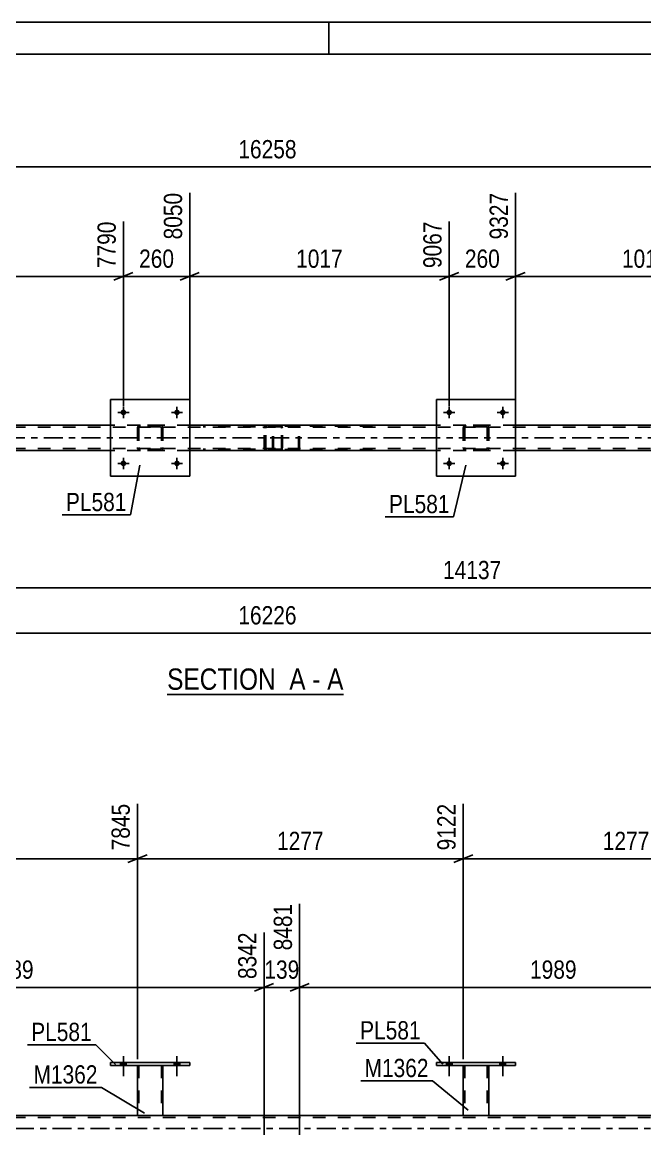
# Model space of a CAD drawing. Header units: millimetres. Extents: x -86 to 755, y -421 to 173.
# Drawn here: x 286.8 to 384.4, y -1 to 173.5 of the extents above; entities that cross this region are included whole.
import ezdxf

# ---------------------------------------------------------------- set-up
doc = ezdxf.new("R2010")
doc.units = ezdxf.units.MM
doc.linetypes.add('DXK_LINE_DOT2', pattern=[3.9198, 1.9599, -1.9599])
doc.linetypes.add('DXK_LINE_DOT3', pattern=[5.9187, 2.979, -0.9799, 0.9799, -0.9799])
doc.styles.add('Arial Narrow', font='ARIALN.TTF', dxfattribs={"height": 0.2})

# ---------------------------------------------------------------- blocks, each defined once
blk = doc.blocks.new('Unknown-814409347-1133')
at = {"color": 5, "linetype": 'Continuous'}
for p, q in [((754.89, 173.48), (-86.11, 173.48)), ((334.89, 168.48), (334.89, 173.48)), ((749.89, 168.48), (-81.11, 168.48))]:
    blk.add_line(p, q, dxfattribs=at)
blk = doc.blocks.new('Unknown-814409347-11 - 2380')
at = {"color": 6, "linetype": 'Continuous'}
blk.add_line((309.53, 68.04), (337.17, 68.04), dxfattribs=at)
at = {"color": 0, "linetype": 'Continuous'}
for points in [[(327.63, 68.79), (327.63, 72.29), (309.53, 72.29), (309.53, 68.79)], [(331.24, 68.79), (331.24, 72.29), (328.68, 72.29), (328.68, 68.79)], [(333.57, 68.79), (333.57, 72.29), (332.29, 72.29), (332.29, 68.79)], [(337.17, 68.79), (337.17, 72.29), (334.62, 72.29), (334.62, 68.79)]]:
    blk.add_wipeout(points, dxfattribs=at)
at = {"color": 7, "linetype": 'Continuous', "style": 'Arial Narrow'}
for s, p in [('SECTION ', (309.53, 68.79)), ('A', (328.68, 68.79)), ('A', (334.62, 68.79)), ('-', (332.29, 68.79))]:
    blk.add_text(s, height=3.34, dxfattribs=at).set_placement(p)
blk = doc.blocks.new('Bolt-814409347-2382 - 2380')
at = {"linetype": 'Continuous'}
for points in [[(303.11, 112.29, -1), (302.23, 112.29, -1)], [(311.51, 112.29, -1), (310.63, 112.29, -1)]]:
    blk.add_hatch(color=1, dxfattribs=at).paths.add_polyline_path(points)
at = {"color": 1, "linetype": 'Continuous'}
for p, q in [((301.79, 112.29), (303.55, 112.29)), ((302.67, 113.17), (302.67, 111.41)), ((310.19, 112.29), (311.95, 112.29)), ((311.07, 113.17), (311.07, 111.41))]:
    blk.add_line(p, q, dxfattribs=at)
blk = doc.blocks.new('Bolt-814409347-2383 - 2380')
at = {"linetype": 'Continuous'}
for points in [[(303.11, 104.29, -1), (302.23, 104.29, -1)], [(311.51, 104.29, -1), (310.63, 104.29, -1)]]:
    blk.add_hatch(color=1, dxfattribs=at).paths.add_polyline_path(points)
at = {"color": 1, "linetype": 'Continuous'}
for p, q in [((302.67, 105.17), (302.67, 103.41)), ((311.07, 105.17), (311.07, 103.41)), ((301.79, 104.29), (303.55, 104.29)), ((310.19, 104.29), (311.95, 104.29))]:
    blk.add_line(p, q, dxfattribs=at)
blk = doc.blocks.new('Bolt-814409347-2421 - 2380')
at = {"linetype": 'Continuous'}
for points in [[(354.19, 112.29, -1), (353.31, 112.29, -1)], [(362.59, 112.29, -1), (361.71, 112.29, -1)]]:
    blk.add_hatch(color=1, dxfattribs=at).paths.add_polyline_path(points)
at = {"color": 1, "linetype": 'Continuous'}
for p, q in [((352.87, 112.29), (354.63, 112.29)), ((353.75, 113.17), (353.75, 111.41)), ((361.27, 112.29), (363.03, 112.29)), ((362.15, 113.17), (362.15, 111.41))]:
    blk.add_line(p, q, dxfattribs=at)
blk = doc.blocks.new('Bolt-814409347-2422 - 2380')
at = {"linetype": 'Continuous'}
for points in [[(354.19, 104.29, -1), (353.31, 104.29, -1)], [(362.59, 104.29, -1), (361.71, 104.29, -1)]]:
    blk.add_hatch(color=1, dxfattribs=at).paths.add_polyline_path(points)
at = {"color": 1, "linetype": 'Continuous'}
for p, q in [((353.75, 105.17), (353.75, 103.41)), ((362.15, 105.17), (362.15, 103.41)), ((352.87, 104.29), (354.63, 104.29)), ((361.27, 104.29), (363.03, 104.29))]:
    blk.add_line(p, q, dxfattribs=at)
blk = doc.blocks.new('Part-814409347-2487 - 2380')
at = {"color": 2, "linetype": 'Continuous'}
for p, q in [((313.07, 114.29), (300.67, 114.29)), ((300.67, 114.29), (300.67, 102.29)), ((313.07, 102.29), (313.07, 114.29)), ((300.67, 102.29), (313.07, 102.29))]:
    blk.add_line(p, q, dxfattribs=at)
blk = doc.blocks.new('Part-814409347-2521 - 2380')
at = {"color": 2, "linetype": 'Continuous'}
for p, q in [((364.15, 114.29), (351.75, 114.29)), ((351.75, 114.29), (351.75, 102.29)), ((364.15, 102.29), (364.15, 114.29)), ((351.75, 102.29), (364.15, 102.29))]:
    blk.add_line(p, q, dxfattribs=at)
blk = doc.blocks.new('Part-814409347-2522 - 2380')
at = {"color": 7, "linetype": 'DXK_LINE_DOT2'}
for p, q in [((355.95, 109.81), (355.99, 110)), ((355.99, 110), (355.95, 109.81)), ((356.21, 109.91), (356.26, 109.98)), ((356.25, 110.26), (356.43, 110.29)), ((356.43, 110.29), (356.25, 110.26)), ((356.26, 109.98), (356.34, 110.04)), ((356.34, 110.04), (356.43, 110.05)), ((359.47, 110.29), (356.43, 110.29)), ((359.47, 110.05), (356.43, 110.05)), ((359.47, 110.29), (359.65, 110.26)), ((359.65, 110.26), (359.47, 110.29)), ((359.47, 110.05), (359.56, 110.04)), ((359.56, 110.04), (359.64, 109.98)), ((359.64, 109.98), (359.69, 109.91)), ((359.91, 110), (359.95, 109.81)), ((359.95, 109.81), (359.91, 110)), ((355.95, 109.81), (355.95, 106.77)), ((356.19, 109.81), (356.21, 109.91)), ((356.19, 109.81), (356.19, 106.77)), ((359.69, 109.91), (359.71, 109.81)), ((359.71, 109.81), (359.71, 106.77)), ((359.95, 109.81), (359.95, 106.77)), ((355.99, 106.59), (355.95, 106.77)), ((355.95, 106.77), (355.99, 106.59)), ((356.21, 106.68), (356.19, 106.77)), ((356.26, 106.6), (356.21, 106.68)), ((356.34, 106.55), (356.26, 106.6)), ((356.43, 106.53), (356.34, 106.55)), ((359.47, 106.53), (356.43, 106.53)), ((359.56, 106.55), (359.47, 106.53)), ((359.64, 106.6), (359.56, 106.55)), ((359.69, 106.68), (359.64, 106.6)), ((359.71, 106.77), (359.69, 106.68)), ((359.95, 106.77), (359.91, 106.59)), ((359.91, 106.59), (359.95, 106.77)), ((356.43, 106.29), (356.25, 106.33)), ((356.25, 106.33), (356.43, 106.29)), ((359.47, 106.29), (356.43, 106.29)), ((359.65, 106.33), (359.47, 106.29)), ((359.47, 106.29), (359.65, 106.33))]:
    blk.add_line(p, q, dxfattribs=at)
at = {"color": 7, "linetype": 'DXK_LINE_DOT3'}
blk.add_line((357.95, 108.29), (357.95, 108.29), dxfattribs=at)
at = {"color": 7, "linetype": 'DXK_LINE_DOT2'}
for centre, start, end in [((356.43, 109.81), 112.5, 157.5), ((356.43, 109.81), 112.5, 157.5), ((359.47, 109.81), 22.5, 67.5), ((359.47, 109.81), 22.5, 67.5), ((356.43, 106.77), 202.5, 247.5), ((356.43, 106.77), 202.5, 247.5), ((359.47, 106.77), 292.5, 337.5), ((359.47, 106.77), 292.5, 337.5)]:
    blk.add_arc(centre, 0.48, start, end, dxfattribs=at)
blk = doc.blocks.new('Part-814409347-2488 - 2380')
at = {"color": 7, "linetype": 'DXK_LINE_DOT2'}
for p, q in [((304.87, 109.81), (304.9, 110)), ((304.9, 110), (304.87, 109.81)), ((305.13, 109.91), (305.18, 109.98)), ((305.16, 110.26), (305.35, 110.29)), ((305.35, 110.29), (305.16, 110.26)), ((305.18, 109.98), (305.26, 110.04)), ((305.26, 110.04), (305.35, 110.05)), ((308.39, 110.29), (305.35, 110.29)), ((308.39, 110.05), (305.35, 110.05)), ((308.39, 110.29), (308.57, 110.26)), ((308.57, 110.26), (308.39, 110.29)), ((308.39, 110.05), (308.48, 110.04)), ((308.48, 110.04), (308.56, 109.98)), ((308.56, 109.98), (308.61, 109.91)), ((308.83, 110), (308.87, 109.81)), ((308.87, 109.81), (308.83, 110)), ((304.87, 109.81), (304.87, 106.77)), ((305.11, 109.81), (305.13, 109.91)), ((305.11, 109.81), (305.11, 106.77)), ((308.61, 109.91), (308.63, 109.81)), ((308.63, 109.81), (308.63, 106.77)), ((308.87, 109.81), (308.87, 106.77)), ((304.9, 106.59), (304.87, 106.77)), ((304.87, 106.77), (304.9, 106.59)), ((305.13, 106.68), (305.11, 106.77)), ((305.18, 106.6), (305.13, 106.68)), ((305.26, 106.55), (305.18, 106.6)), ((305.35, 106.53), (305.26, 106.55)), ((308.39, 106.53), (305.35, 106.53)), ((308.48, 106.55), (308.39, 106.53)), ((308.56, 106.6), (308.48, 106.55)), ((308.61, 106.68), (308.56, 106.6)), ((308.63, 106.77), (308.61, 106.68)), ((308.87, 106.77), (308.83, 106.59)), ((308.83, 106.59), (308.87, 106.77)), ((305.35, 106.29), (305.16, 106.33)), ((305.16, 106.33), (305.35, 106.29)), ((308.39, 106.29), (305.35, 106.29)), ((308.57, 106.33), (308.39, 106.29)), ((308.39, 106.29), (308.57, 106.33))]:
    blk.add_line(p, q, dxfattribs=at)
at = {"color": 7, "linetype": 'DXK_LINE_DOT3'}
blk.add_line((306.87, 108.29), (306.87, 108.29), dxfattribs=at)
at = {"color": 7, "linetype": 'DXK_LINE_DOT2'}
for centre, start, end in [((305.35, 109.81), 112.5, 157.5), ((305.35, 109.81), 112.5, 157.5), ((308.39, 109.81), 22.5, 67.5), ((308.39, 109.81), 22.5, 67.5), ((305.35, 106.77), 202.5, 247.5), ((305.35, 106.77), 202.5, 247.5), ((308.39, 106.77), 292.5, 337.5), ((308.39, 106.77), 292.5, 337.5)]:
    blk.add_arc(centre, 0.48, start, end, dxfattribs=at)
blk = doc.blocks.new('Part-814409347-2552 - 2380')
at = {"color": 7, "linetype": 'DXK_LINE_DOT2'}
for p, q in [((640.09, 109.97), (35.67, 109.97)), ((313.07, 110.29), (300.67, 110.29)), ((364.15, 110.29), (351.75, 110.29)), ((640.09, 106.61), (35.67, 106.61)), ((313.07, 106.29), (300.67, 106.29)), ((364.15, 106.29), (351.75, 106.29))]:
    blk.add_line(p, q, dxfattribs=at)
at = {"color": 2, "linetype": 'Continuous'}
for p, q in [((300.67, 110.29), (261.99, 110.29)), ((351.75, 110.29), (313.07, 110.29)), ((402.83, 110.29), (364.15, 110.29)), ((300.67, 106.29), (261.99, 106.29)), ((351.75, 106.29), (313.07, 106.29)), ((402.83, 106.29), (364.15, 106.29))]:
    blk.add_line(p, q, dxfattribs=at)
at = {"color": 7, "linetype": 'DXK_LINE_DOT3'}
blk.add_line((35.67, 108.29), (640.09, 108.29), dxfattribs=at)
blk = doc.blocks.new('Part-814409347-2595 - 2380')
at = {"color": 7, "linetype": 'DXK_LINE_DOT2'}
for p, q in [((327.32, 110.29), (315.16, 110.29)), ((327.32, 110.05), (315.16, 110.05)), ((324.76, 110), (324.74, 109.9)), ((324.99, 109.91), (325.05, 109.98)), ((325.23, 110.29), (325.03, 110.26)), ((325.05, 109.98), (325.13, 110.04)), ((325.13, 110.04), (325.23, 110.05)), ((326.04, 110.05), (326.04, 110.29)), ((327.42, 110.26), (327.32, 110.29)), ((327.32, 110.05), (327.37, 110.04)), ((327.37, 110.04), (327.41, 109.98)), ((327.41, 109.98), (327.44, 109.91)), ((327.51, 110.15), (327.42, 110.26)), ((327.57, 110), (327.51, 110.15)), ((327.59, 109.81), (327.57, 110)), ((324.74, 109.9), (324.72, 109.81)), ((324.72, 106.77), (324.72, 109.81)), ((324.98, 109.81), (324.99, 109.91)), ((324.98, 106.77), (324.98, 109.81)), ((327.44, 109.91), (327.45, 109.81)), ((327.45, 106.77), (327.45, 109.81)), ((327.59, 106.77), (327.59, 109.81)), ((327.32, 106.53), (315.16, 106.53)), ((324.72, 106.77), (324.74, 106.69)), ((324.74, 106.69), (324.76, 106.59)), ((324.99, 106.68), (324.98, 106.77)), ((325.05, 106.6), (324.99, 106.68)), ((325.13, 106.55), (325.05, 106.6)), ((325.23, 106.53), (325.13, 106.55)), ((326.04, 106.29), (326.04, 106.53)), ((327.37, 106.55), (327.32, 106.53)), ((327.41, 106.6), (327.37, 106.55)), ((327.44, 106.68), (327.41, 106.6)), ((327.42, 106.33), (327.51, 106.43)), ((327.45, 106.77), (327.44, 106.68)), ((327.51, 106.43), (327.57, 106.59)), ((327.57, 106.59), (327.59, 106.77)), ((327.32, 106.29), (315.16, 106.29)), ((325.03, 106.33), (325.23, 106.29)), ((327.32, 106.29), (327.42, 106.33))]:
    blk.add_line(p, q, dxfattribs=at)
for centre, start, end in [((325.21, 109.8), 111.1941, 156.1506), ((325.21, 106.79), 203.8494, 248.8059)]:
    blk.add_arc(centre, 0.492, start, end, dxfattribs=at)
blk = doc.blocks.new('Part-814409347-2606 - 2380')
at = {"color": 7, "linetype": 'DXK_LINE_DOT2'}
for p, q in [((326.07, 110.1), (326.04, 109.97)), ((326.04, 106.61), (326.04, 109.97)), ((326.21, 109.97), (326.23, 110.03)), ((326.21, 106.61), (326.21, 109.97)), ((326.23, 110.03), (326.26, 110.09)), ((326.38, 110.29), (326.25, 110.27)), ((326.26, 110.09), (326.32, 110.12)), ((326.32, 110.12), (326.38, 110.13)), ((341.71, 110.29), (326.38, 110.29)), ((341.71, 110.13), (326.38, 110.13)), ((330.09, 110.27), (329.96, 110.29)), ((329.96, 110.13), (330.02, 110.12)), ((330.02, 110.12), (330.05, 110.11)), ((330.05, 110.11), (330.08, 110.09)), ((330.08, 110.09), (330.12, 110.03)), ((330.12, 110.03), (330.13, 109.97)), ((330.13, 106.61), (330.13, 109.97)), ((330.3, 109.97), (330.27, 110.1)), ((330.3, 106.61), (330.3, 109.97)), ((326.04, 106.61), (326.07, 106.49)), ((326.23, 106.55), (326.21, 106.61)), ((326.26, 106.5), (326.23, 106.55)), ((326.32, 106.47), (326.26, 106.5)), ((326.38, 106.45), (326.32, 106.47)), ((341.71, 106.45), (326.38, 106.45)), ((329.96, 106.45), (330.02, 106.47)), ((330.02, 106.47), (330.05, 106.48)), ((330.05, 106.48), (330.08, 106.5)), ((330.12, 106.55), (330.08, 106.5)), ((330.13, 106.61), (330.12, 106.55)), ((330.27, 106.49), (330.3, 106.61)), ((326.25, 106.32), (326.38, 106.29)), ((341.71, 106.29), (326.38, 106.29)), ((329.96, 106.29), (330.09, 106.32))]:
    blk.add_line(p, q, dxfattribs=at)
for centre, start, end in [((326.37, 109.96), 110.7583, 155.68), ((329.97, 109.96), 24.32, 69.2417), ((326.37, 106.63), 204.32, 249.2417)]:
    blk.add_arc(centre, 0.331, start, end, dxfattribs=at)
blk = doc.blocks.new('Bolt-814409347-3405 - 3393')
at = {"linetype": 'Continuous'}
for points in [[(302.23, 9.84), (303.11, 9.84), (303.11, 10.32), (302.23, 10.32)], [(310.63, 9.84), (311.51, 9.84), (311.51, 10.32), (310.63, 10.32)]]:
    blk.add_hatch(color=1, dxfattribs=at).paths.add_polyline_path(points)
at = {"color": 1, "linetype": 'Continuous'}
for p, q in [((302.67, 11.32), (302.67, 8.2)), ((311.07, 11.32), (311.07, 8.2)), ((302.23, 10.32), (302.23, 9.84)), ((303.11, 10.32), (303.11, 9.84)), ((310.63, 10.32), (310.63, 9.84)), ((311.51, 10.32), (311.51, 9.84))]:
    blk.add_line(p, q, dxfattribs=at)
blk = doc.blocks.new('Bolt-814409347-3406 - 3393')
at = {"linetype": 'Continuous'}
for points in [[(302.23, 9.84), (303.11, 9.84), (303.11, 10.32), (302.23, 10.32)], [(310.63, 9.84), (311.51, 9.84), (311.51, 10.32), (310.63, 10.32)]]:
    blk.add_hatch(color=1, dxfattribs=at).paths.add_polyline_path(points)
at = {"color": 1, "linetype": 'Continuous'}
for p, q in [((302.67, 11.32), (302.67, 8.2)), ((311.07, 11.32), (311.07, 8.2)), ((302.23, 10.32), (302.23, 9.84)), ((303.11, 10.32), (303.11, 9.84)), ((310.63, 10.32), (310.63, 9.84)), ((311.51, 10.32), (311.51, 9.84))]:
    blk.add_line(p, q, dxfattribs=at)
blk = doc.blocks.new('Bolt-814409347-3417 - 3393')
at = {"linetype": 'Continuous'}
for points in [[(353.31, 9.84), (354.19, 9.84), (354.19, 10.32), (353.31, 10.32)], [(361.71, 9.84), (362.59, 9.84), (362.59, 10.32), (361.71, 10.32)]]:
    blk.add_hatch(color=1, dxfattribs=at).paths.add_polyline_path(points)
at = {"color": 1, "linetype": 'Continuous'}
for p, q in [((353.75, 11.32), (353.75, 8.2)), ((362.15, 11.32), (362.15, 8.2)), ((353.31, 10.32), (353.31, 9.84)), ((354.19, 10.32), (354.19, 9.84)), ((361.71, 10.32), (361.71, 9.84)), ((362.59, 10.32), (362.59, 9.84))]:
    blk.add_line(p, q, dxfattribs=at)
blk = doc.blocks.new('Bolt-814409347-3418 - 3393')
at = {"linetype": 'Continuous'}
for points in [[(353.31, 9.84), (354.19, 9.84), (354.19, 10.32), (353.31, 10.32)], [(361.71, 9.84), (362.59, 9.84), (362.59, 10.32), (361.71, 10.32)]]:
    blk.add_hatch(color=1, dxfattribs=at).paths.add_polyline_path(points)
at = {"color": 1, "linetype": 'Continuous'}
for p, q in [((353.75, 11.32), (353.75, 8.2)), ((362.15, 11.32), (362.15, 8.2)), ((353.31, 10.32), (353.31, 9.84)), ((354.19, 10.32), (354.19, 9.84)), ((361.71, 10.32), (361.71, 9.84)), ((362.59, 10.32), (362.59, 9.84))]:
    blk.add_line(p, q, dxfattribs=at)
blk = doc.blocks.new('Part-814409347-3483 - 3393')
at = {"color": 2, "linetype": 'Continuous'}
for p, q in [((300.67, 10.32), (300.67, 9.84)), ((313.07, 10.32), (300.67, 10.32)), ((300.67, 9.84), (313.07, 9.84)), ((313.07, 9.84), (313.07, 10.32))]:
    blk.add_line(p, q, dxfattribs=at)
blk = doc.blocks.new('Part-814409347-3488 - 3393')
at = {"color": 2, "linetype": 'Continuous'}
for p, q in [((304.87, 9.84), (304.87, 2)), ((308.87, 9.84), (308.87, 2)), ((304.87, 2), (308.87, 2))]:
    blk.add_line(p, q, dxfattribs=at)
at = {"color": 7, "linetype": 'DXK_LINE_DOT2'}
for p, q in [((304.87, 9.84), (308.87, 9.84)), ((304.87, 9.84), (304.87, 9.84)), ((304.87, 9.84), (304.87, 9.84)), ((305.11, 9.84), (305.11, 2)), ((308.63, 9.84), (308.63, 2)), ((308.87, 9.84), (308.87, 9.84)), ((308.87, 9.84), (308.87, 9.84)), ((308.57, 2), (308.61, 2)), ((308.57, 2), (308.61, 2)), ((308.61, 2), (308.63, 2)), ((308.61, 2), (308.63, 2))]:
    blk.add_line(p, q, dxfattribs=at)
blk = doc.blocks.new('Part-814409347-3558 - 3393')
at = {"color": 2, "linetype": 'Continuous'}
for p, q in [((351.75, 10.32), (351.75, 9.84)), ((364.15, 10.32), (351.75, 10.32)), ((351.75, 9.84), (364.15, 9.84)), ((364.15, 9.84), (364.15, 10.32))]:
    blk.add_line(p, q, dxfattribs=at)
blk = doc.blocks.new('Part-814409347-3563 - 3393')
at = {"color": 2, "linetype": 'Continuous'}
for p, q in [((355.95, 9.84), (355.95, 2)), ((359.95, 9.84), (359.95, 2)), ((355.95, 2), (359.95, 2))]:
    blk.add_line(p, q, dxfattribs=at)
at = {"color": 7, "linetype": 'DXK_LINE_DOT2'}
for p, q in [((355.95, 9.84), (359.95, 9.84)), ((355.95, 9.84), (355.95, 9.84)), ((355.95, 9.84), (355.95, 9.84)), ((356.19, 9.84), (356.19, 2)), ((359.71, 9.84), (359.71, 2)), ((359.95, 9.84), (359.95, 9.84)), ((359.95, 9.84), (359.95, 9.84)), ((359.65, 2), (359.69, 2)), ((359.65, 2), (359.69, 2)), ((359.69, 2), (359.71, 2)), ((359.69, 2), (359.71, 2))]:
    blk.add_line(p, q, dxfattribs=at)
blk = doc.blocks.new('Part-814409347-3695 - 3393')
at = {"color": 2, "linetype": 'Continuous'}
for p, q in [((304.87, 2), (257.79, 2)), ((355.95, 2), (308.87, 2)), ((407.03, 2), (359.95, 2))]:
    blk.add_line(p, q, dxfattribs=at)
at = {"color": 7, "linetype": 'DXK_LINE_DOT2'}
for p, q in [((308.87, 2), (304.87, 2)), ((359.95, 2), (355.95, 2)), ((640.09, 1.68), (25.23, 1.68))]:
    blk.add_line(p, q, dxfattribs=at)
at = {"color": 7, "linetype": 'DXK_LINE_DOT3'}
blk.add_line((25.23, 0), (640.09, 0), dxfattribs=at)
blk = doc.blocks.new('StraightDimension-814409347-3189 - 2380')
at = {"color": 7, "linetype": 'Continuous'}
blk.add_line((10.44, 77.69), (640.09, 77.69), dxfattribs=at)
at = {"color": 0}
blk.add_wipeout([(330.43, 78.44), (330.43, 82.64), (320.09, 82.64), (320.09, 78.44)], dxfattribs=at)
at = {"color": 3, "style": 'Arial Narrow'}
blk.add_text('16226', height=2.863, dxfattribs=at).set_placement((320.69, 79.04))
blk = doc.blocks.new('StraightDimension-814409347-2688 - 2380')
at = {"color": 7, "linetype": 'Continuous'}
for p, q in [((364.15, 111.29), (364.15, 146.74)), ((404.83, 113.29), (404.83, 144.06)), ((365.65, 134.22), (362.65, 133.02)), ((364.15, 133.62), (404.83, 133.62)), ((403.33, 133.02), (406.33, 134.22))]:
    blk.add_line(p, q, dxfattribs=at)
at = {"color": 0, "linetype": 'Continuous'}
blk.add_wipeout([(404.23, 144.66), (400.03, 144.66), (400.03, 134.32), (404.23, 134.32)], dxfattribs=at)
at = {"color": 0}
blk.add_wipeout([(388.75, 134.37), (388.75, 138.57), (380.23, 138.57), (380.23, 134.37)], dxfattribs=at)
at = {"color": 3, "linetype": 'Continuous', "style": 'Arial Narrow'}
blk.add_text('10344', height=2.863, rotation=90.0002, dxfattribs=at).set_placement((403.63, 134.92))
at = {"color": 3, "style": 'Arial Narrow'}
blk.add_text('1017', height=2.863, dxfattribs=at).set_placement((380.83, 134.97))
blk = doc.blocks.new('StraightDimension-814409347-2689 - 2380')
at = {"color": 7, "linetype": 'Continuous'}
for p, q in [((364.15, 111.29), (364.15, 146.74)), ((353.75, 113.29), (353.75, 142.24)), ((352.25, 133.02), (355.25, 134.22)), ((353.75, 133.62), (364.15, 133.62)), ((365.65, 134.22), (362.65, 133.02))]:
    blk.add_line(p, q, dxfattribs=at)
at = {"color": 0}
blk.add_wipeout([(362.29, 134.37), (362.29, 138.57), (355.61, 138.57), (355.61, 134.37)], dxfattribs=at)
at = {"color": 3, "style": 'Arial Narrow'}
blk.add_text('260', height=2.863, dxfattribs=at).set_placement((356.21, 134.97))
at = {"color": 0, "linetype": 'Continuous'}
blk.add_wipeout([(363.55, 147.34), (359.35, 147.34), (359.35, 138.82), (363.55, 138.82)], dxfattribs=at)
at = {"color": 3, "linetype": 'Continuous', "style": 'Arial Narrow'}
blk.add_text('9327', height=2.863, rotation=90.0002, dxfattribs=at).set_placement((362.95, 139.42))
blk = doc.blocks.new('StraightDimension-814409347-2690 - 2380')
at = {"color": 7, "linetype": 'Continuous'}
for p, q in [((313.07, 111.29), (313.07, 146.74)), ((353.75, 113.29), (353.75, 142.24)), ((314.57, 134.22), (311.57, 133.02)), ((313.07, 133.62), (353.75, 133.62)), ((352.25, 133.02), (355.25, 134.22))]:
    blk.add_line(p, q, dxfattribs=at)
at = {"color": 0, "linetype": 'Continuous'}
blk.add_wipeout([(353.15, 142.84), (348.95, 142.84), (348.95, 134.32), (353.15, 134.32)], dxfattribs=at)
at = {"color": 0}
blk.add_wipeout([(337.66, 134.37), (337.66, 138.57), (329.15, 138.57), (329.15, 134.37)], dxfattribs=at)
at = {"color": 3, "linetype": 'Continuous', "style": 'Arial Narrow'}
blk.add_text('9067', height=2.863, rotation=90.0002, dxfattribs=at).set_placement((352.55, 134.92))
at = {"color": 3, "style": 'Arial Narrow'}
blk.add_text('1017', height=2.863, dxfattribs=at).set_placement((329.75, 134.97))
blk = doc.blocks.new('StraightDimension-814409347-2691 - 2380')
at = {"color": 7, "linetype": 'Continuous'}
for p, q in [((313.07, 111.29), (313.07, 146.74)), ((302.67, 113.29), (302.67, 142.24)), ((301.17, 133.02), (304.17, 134.22)), ((302.67, 133.62), (313.07, 133.62)), ((314.57, 134.22), (311.57, 133.02))]:
    blk.add_line(p, q, dxfattribs=at)
at = {"color": 0}
blk.add_wipeout([(311.21, 134.37), (311.21, 138.57), (304.53, 138.57), (304.53, 134.37)], dxfattribs=at)
at = {"color": 3, "style": 'Arial Narrow'}
blk.add_text('260', height=2.863, dxfattribs=at).set_placement((305.13, 134.97))
at = {"color": 0, "linetype": 'Continuous'}
blk.add_wipeout([(312.47, 147.34), (308.27, 147.34), (308.27, 138.82), (312.47, 138.82)], dxfattribs=at)
at = {"color": 3, "linetype": 'Continuous', "style": 'Arial Narrow'}
blk.add_text('8050', height=2.863, rotation=90.0002, dxfattribs=at).set_placement((311.87, 139.42))
blk = doc.blocks.new('StraightDimension-814409347-2692 - 2380')
at = {"color": 7, "linetype": 'Continuous'}
for p, q in [((261.99, 111.29), (261.99, 146.74)), ((302.67, 113.29), (302.67, 142.24)), ((263.49, 134.22), (260.49, 133.02)), ((261.99, 133.62), (302.67, 133.62)), ((301.17, 133.02), (304.17, 134.22))]:
    blk.add_line(p, q, dxfattribs=at)
at = {"color": 0, "linetype": 'Continuous'}
blk.add_wipeout([(302.07, 142.84), (297.87, 142.84), (297.87, 134.32), (302.07, 134.32)], dxfattribs=at)
at = {"color": 0}
blk.add_wipeout([(286.58, 134.37), (286.58, 138.57), (278.07, 138.57), (278.07, 134.37)], dxfattribs=at)
at = {"color": 3, "linetype": 'Continuous', "style": 'Arial Narrow'}
blk.add_text('7790', height=2.863, rotation=90.0002, dxfattribs=at).set_placement((301.47, 134.92))
at = {"color": 3, "style": 'Arial Narrow'}
blk.add_text('1017', height=2.863, dxfattribs=at).set_placement((278.67, 134.97))
blk = doc.blocks.new('StraightDimension-814409347-3305 - 2380')
at = {"color": 7, "linetype": 'Continuous'}
blk.add_line((9.8, 150.79), (640.73, 150.79), dxfattribs=at)
at = {"color": 0}
blk.add_wipeout([(330.43, 151.54), (330.43, 155.74), (320.09, 155.74), (320.09, 151.54)], dxfattribs=at)
at = {"color": 3, "style": 'Arial Narrow'}
blk.add_text('16258', height=2.863, dxfattribs=at).set_placement((320.69, 152.14))
blk = doc.blocks.new('StraightDimension-814409347-3328 - 2380')
at = {"color": 7, "linetype": 'Continuous'}
blk.add_line((74.61, 84.79), (640.09, 84.79), dxfattribs=at)
at = {"color": 0}
blk.add_wipeout([(362.52, 85.54), (362.52, 89.74), (352.18, 89.74), (352.18, 85.54)], dxfattribs=at)
at = {"color": 3, "style": 'Arial Narrow'}
blk.add_text('14137', height=2.863, dxfattribs=at).set_placement((352.78, 86.14))
blk = doc.blocks.new('StraightDimension-814409347-4480 - 3393')
at = {"color": 7, "linetype": 'Continuous'}
for p, q in [((330.3, -1), (330.3, 35.23)), ((324.72, -1), (324.72, 30.73)), ((323.22, 21.52), (326.22, 22.72)), ((331.8, 22.72), (328.8, 21.52)), ((324.72, 22.12), (330.3, 22.12))]:
    blk.add_line(p, q, dxfattribs=at)
at = {"color": 0}
blk.add_wipeout([(330.85, 22.87), (330.85, 27.07), (324.17, 27.07), (324.17, 22.87)], dxfattribs=at)
at = {"color": 3, "style": 'Arial Narrow'}
blk.add_text('139', height=2.863, dxfattribs=at).set_placement((324.77, 23.47))
at = {"color": 0, "linetype": 'Continuous'}
blk.add_wipeout([(329.7, 35.83), (325.5, 35.83), (325.5, 27.32), (329.7, 27.32)], dxfattribs=at)
at = {"color": 3, "linetype": 'Continuous', "style": 'Arial Narrow'}
blk.add_text('8481', height=2.863, rotation=90.0002, dxfattribs=at).set_placement((329.1, 27.92))
blk = doc.blocks.new('StraightDimension-814409347-4072 - 3393')
at = {"color": 7, "linetype": 'Continuous'}
for p, q in [((407.03, 10.84), (407.03, 52.74)), ((355.95, 10.84), (355.95, 50.91)), ((357.45, 42.9), (354.45, 41.7)), ((355.95, 42.3), (407.03, 42.3)), ((405.53, 41.7), (408.53, 42.9))]:
    blk.add_line(p, q, dxfattribs=at)
at = {"color": 0, "linetype": 'Continuous'}
blk.add_wipeout([(406.43, 53.34), (402.23, 53.34), (402.23, 43), (406.43, 43)], dxfattribs=at)
at = {"color": 0}
blk.add_wipeout([(385.75, 43.05), (385.75, 47.25), (377.23, 47.25), (377.23, 43.05)], dxfattribs=at)
at = {"color": 3, "linetype": 'Continuous', "style": 'Arial Narrow'}
blk.add_text('10399', height=2.863, rotation=90.0002, dxfattribs=at).set_placement((405.83, 43.6))
at = {"color": 3, "style": 'Arial Narrow'}
blk.add_text('1277', height=2.863, dxfattribs=at).set_placement((377.83, 43.65))
blk = doc.blocks.new('StraightDimension-814409347-4073 - 3393')
at = {"color": 7, "linetype": 'Continuous'}
for p, q in [((304.87, 10.84), (304.87, 50.91)), ((355.95, 10.84), (355.95, 50.91)), ((306.37, 42.9), (303.37, 41.7)), ((304.87, 42.3), (355.95, 42.3)), ((354.45, 41.7), (357.45, 42.9))]:
    blk.add_line(p, q, dxfattribs=at)
at = {"color": 0, "linetype": 'Continuous'}
blk.add_wipeout([(355.35, 51.51), (351.15, 51.51), (351.15, 43), (355.35, 43)], dxfattribs=at)
at = {"color": 0}
blk.add_wipeout([(334.66, 43.05), (334.66, 47.25), (326.15, 47.25), (326.15, 43.05)], dxfattribs=at)
at = {"color": 3, "linetype": 'Continuous', "style": 'Arial Narrow'}
blk.add_text('9122', height=2.863, rotation=90.0002, dxfattribs=at).set_placement((354.75, 43.6))
at = {"color": 3, "style": 'Arial Narrow'}
blk.add_text('1277', height=2.863, dxfattribs=at).set_placement((326.75, 43.65))
blk = doc.blocks.new('StraightDimension-814409347-4074 - 3393')
at = {"color": 7, "linetype": 'Continuous'}
for p, q in [((253.79, 10.84), (253.79, 50.91)), ((304.87, 10.84), (304.87, 50.91)), ((255.29, 42.9), (252.29, 41.7)), ((253.79, 42.3), (304.87, 42.3)), ((303.37, 41.7), (306.37, 42.9))]:
    blk.add_line(p, q, dxfattribs=at)
at = {"color": 0, "linetype": 'Continuous'}
blk.add_wipeout([(304.27, 51.51), (300.07, 51.51), (300.07, 43), (304.27, 43)], dxfattribs=at)
at = {"color": 0}
blk.add_wipeout([(283.58, 43.05), (283.58, 47.25), (275.07, 47.25), (275.07, 43.05)], dxfattribs=at)
at = {"color": 3, "linetype": 'Continuous', "style": 'Arial Narrow'}
blk.add_text('7845', height=2.863, rotation=90.0002, dxfattribs=at).set_placement((303.67, 43.6))
at = {"color": 3, "style": 'Arial Narrow'}
blk.add_text('1277', height=2.863, dxfattribs=at).set_placement((275.67, 43.65))
blk = doc.blocks.new('StraightDimension-814409347-4456 - 3393')
at = {"color": 7, "linetype": 'Continuous'}
for p, q in [((330.3, -1), (330.3, 35.23)), ((409.86, -1), (409.86, 32.56)), ((331.8, 22.72), (328.8, 21.52)), ((408.36, 21.52), (411.36, 22.72)), ((330.3, 22.12), (409.86, 22.12))]:
    blk.add_line(p, q, dxfattribs=at)
at = {"color": 0, "linetype": 'Continuous'}
blk.add_wipeout([(409.26, 33.16), (405.06, 33.16), (405.06, 22.82), (409.26, 22.82)], dxfattribs=at)
at = {"color": 0}
blk.add_wipeout([(374.33, 22.87), (374.33, 27.07), (365.82, 27.07), (365.82, 22.87)], dxfattribs=at)
at = {"color": 3, "linetype": 'Continuous', "style": 'Arial Narrow'}
blk.add_text('10470', height=2.863, rotation=90.0002, dxfattribs=at).set_placement((408.66, 23.42))
at = {"color": 3, "style": 'Arial Narrow'}
blk.add_text('1989', height=2.863, dxfattribs=at).set_placement((366.42, 23.47))
blk = doc.blocks.new('StraightDimension-814409347-4504 - 3393')
at = {"color": 7, "linetype": 'Continuous'}
for p, q in [((245.16, -1), (245.16, 35.23)), ((324.72, -1), (324.72, 30.73)), ((246.66, 22.72), (243.66, 21.52)), ((323.22, 21.52), (326.22, 22.72)), ((245.16, 22.12), (324.72, 22.12))]:
    blk.add_line(p, q, dxfattribs=at)
at = {"color": 0, "linetype": 'Continuous'}
blk.add_wipeout([(324.12, 31.33), (319.92, 31.33), (319.92, 22.82), (324.12, 22.82)], dxfattribs=at)
at = {"color": 0}
blk.add_wipeout([(289.2, 22.87), (289.2, 27.07), (280.69, 27.07), (280.69, 22.87)], dxfattribs=at)
at = {"color": 3, "linetype": 'Continuous', "style": 'Arial Narrow'}
blk.add_text('8342', height=2.863, rotation=90.0002, dxfattribs=at).set_placement((323.52, 23.42))
at = {"color": 3, "style": 'Arial Narrow'}
blk.add_text('1989', height=2.863, dxfattribs=at).set_placement((281.29, 23.47))
blk = doc.blocks.new('Mark-814409347-2517 - 2380')
at = {"color": 0}
blk.add_wipeout([(353.82, 96.49), (353.82, 99.49), (344.31, 99.49), (344.31, 96.49)], dxfattribs=at)
blk.add_wipeout([(353.82, 96.49), (353.82, 99.49), (344.31, 99.49), (344.31, 96.49)], dxfattribs=at)
at = {"color": 30, "linetype": 'Continuous'}
for p in [(356.35, 104.01), (343.71, 95.89)]:
    blk.add_line(p, (354.42, 95.89), dxfattribs=at)
at = {"color": 3, "style": 'Arial Narrow'}
blk.add_text('PL581', height=2.863, dxfattribs=at).set_placement((344.31, 96.49))
blk = doc.blocks.new('Mark-814409347-2483 - 2380')
at = {"color": 0}
blk.add_wipeout([(303.17, 96.81), (303.17, 99.81), (293.66, 99.81), (293.66, 96.81)], dxfattribs=at)
blk.add_wipeout([(303.17, 96.81), (303.17, 99.81), (293.66, 99.81), (293.66, 96.81)], dxfattribs=at)
at = {"color": 30, "linetype": 'Continuous'}
for p in [(305.26, 104.01), (293.06, 96.21)]:
    blk.add_line(p, (303.77, 96.21), dxfattribs=at)
at = {"color": 3, "style": 'Arial Narrow'}
blk.add_text('PL581', height=2.863, dxfattribs=at).set_placement((293.66, 96.81))
blk = doc.blocks.new('Mark-814409347-3479 - 3393')
at = {"color": 0}
blk.add_wipeout([(297.72, 13.7), (297.72, 16.7), (288.21, 16.7), (288.21, 13.7)], dxfattribs=at)
blk.add_wipeout([(297.72, 13.7), (297.72, 16.7), (288.21, 16.7), (288.21, 13.7)], dxfattribs=at)
at = {"color": 30, "linetype": 'Continuous'}
for p in [(287.61, 13.1), (301.44, 10.02)]:
    blk.add_line(p, (298.32, 13.1), dxfattribs=at)
at = {"color": 3, "style": 'Arial Narrow'}
blk.add_text('PL581', height=2.863, dxfattribs=at).set_placement((288.21, 13.7))
blk = doc.blocks.new('Mark-814409347-3484 - 3393')
at = {"color": 0}
blk.add_wipeout([(298.62, 7.03), (298.62, 10.03), (288.57, 10.03), (288.57, 7.03)], dxfattribs=at)
blk.add_wipeout([(298.62, 7.03), (298.62, 10.03), (288.57, 10.03), (288.57, 7.03)], dxfattribs=at)
at = {"color": 30, "linetype": 'Continuous'}
for p in [(287.97, 6.43), (305.95, 2.41)]:
    blk.add_line(p, (299.22, 6.43), dxfattribs=at)
at = {"color": 3, "style": 'Arial Narrow'}
blk.add_text('M1362', height=2.863, dxfattribs=at).set_placement((288.57, 7.03))
blk = doc.blocks.new('Mark-814409347-3554 - 3393')
at = {"color": 0}
blk.add_wipeout([(349.29, 13.95), (349.29, 16.95), (339.78, 16.95), (339.78, 13.95)], dxfattribs=at)
blk.add_wipeout([(349.29, 13.95), (349.29, 16.95), (339.78, 16.95), (339.78, 13.95)], dxfattribs=at)
at = {"color": 30, "linetype": 'Continuous'}
for p in [(339.18, 13.35), (352.77, 10.06)]:
    blk.add_line(p, (349.89, 13.35), dxfattribs=at)
at = {"color": 3, "style": 'Arial Narrow'}
blk.add_text('PL581', height=2.863, dxfattribs=at).set_placement((339.78, 13.95))
blk = doc.blocks.new('Mark-814409347-3559 - 3393')
at = {"color": 0}
blk.add_wipeout([(350.53, 8.04), (350.53, 11.04), (340.47, 11.04), (340.47, 8.04)], dxfattribs=at)
blk.add_wipeout([(350.53, 8.04), (350.53, 11.04), (340.47, 11.04), (340.47, 8.04)], dxfattribs=at)
at = {"color": 30, "linetype": 'Continuous'}
for p in [(339.87, 7.44), (356.71, 2.83)]:
    blk.add_line(p, (351.13, 7.44), dxfattribs=at)
at = {"color": 3, "style": 'Arial Narrow'}
blk.add_text('M1362', height=2.863, dxfattribs=at).set_placement((340.47, 8.04))

msp = doc.modelspace()

# ---------------------------------------------------------------- block references
for name in ['Unknown-814409347-1133', 'Part-814409347-2487 - 2380', 'Part-814409347-2521 - 2380', 'Part-814409347-2552 - 2380', 'Bolt-814409347-2382 - 2380', 'Bolt-814409347-2421 - 2380', 'Part-814409347-2488 - 2380', 'Part-814409347-2595 - 2380', 'Part-814409347-2606 - 2380', 'Part-814409347-2522 - 2380', 'Bolt-814409347-2383 - 2380', 'Bolt-814409347-2422 - 2380', 'Bolt-814409347-3405 - 3393', 'Bolt-814409347-3406 - 3393', 'Bolt-814409347-3417 - 3393', 'Bolt-814409347-3418 - 3393', 'Part-814409347-3483 - 3393', 'Part-814409347-3488 - 3393', 'Part-814409347-3558 - 3393', 'Part-814409347-3563 - 3393', 'Part-814409347-3695 - 3393']:
    msp.add_blockref(name, (0, 0))

# ---------------------------------------------------------------- next in the draw order: block references
for name in ['StraightDimension-814409347-2688 - 2380', 'StraightDimension-814409347-3189 - 2380', 'Unknown-814409347-11 - 2380', 'StraightDimension-814409347-4072 - 3393', 'StraightDimension-814409347-4480 - 3393']:
    msp.add_blockref(name, (0, 0))

# ---------------------------------------------------------------- next in the draw order: block references
for name in ['StraightDimension-814409347-2689 - 2380', 'StraightDimension-814409347-3328 - 2380', 'StraightDimension-814409347-4073 - 3393']:
    msp.add_blockref(name, (0, 0))

# ---------------------------------------------------------------- next in the draw order: block references
for name in ['StraightDimension-814409347-2690 - 2380', 'Mark-814409347-2483 - 2380', 'Mark-814409347-2517 - 2380', 'StraightDimension-814409347-4074 - 3393', 'StraightDimension-814409347-4456 - 3393']:
    msp.add_blockref(name, (0, 0))

# ---------------------------------------------------------------- next in the draw order: block references
for name in ['StraightDimension-814409347-2691 - 2380', 'StraightDimension-814409347-4504 - 3393', 'Mark-814409347-3554 - 3393']:
    msp.add_blockref(name, (0, 0))

# ---------------------------------------------------------------- next in the draw order: block references
for name in ['StraightDimension-814409347-2692 - 2380', 'Mark-814409347-3479 - 3393', 'Mark-814409347-3559 - 3393']:
    msp.add_blockref(name, (0, 0))

# ---------------------------------------------------------------- next in the draw order: block references
for name in ['StraightDimension-814409347-3305 - 2380', 'Mark-814409347-3484 - 3393']:
    msp.add_blockref(name, (0, 0))

doc.saveas('drawing.dxf')
